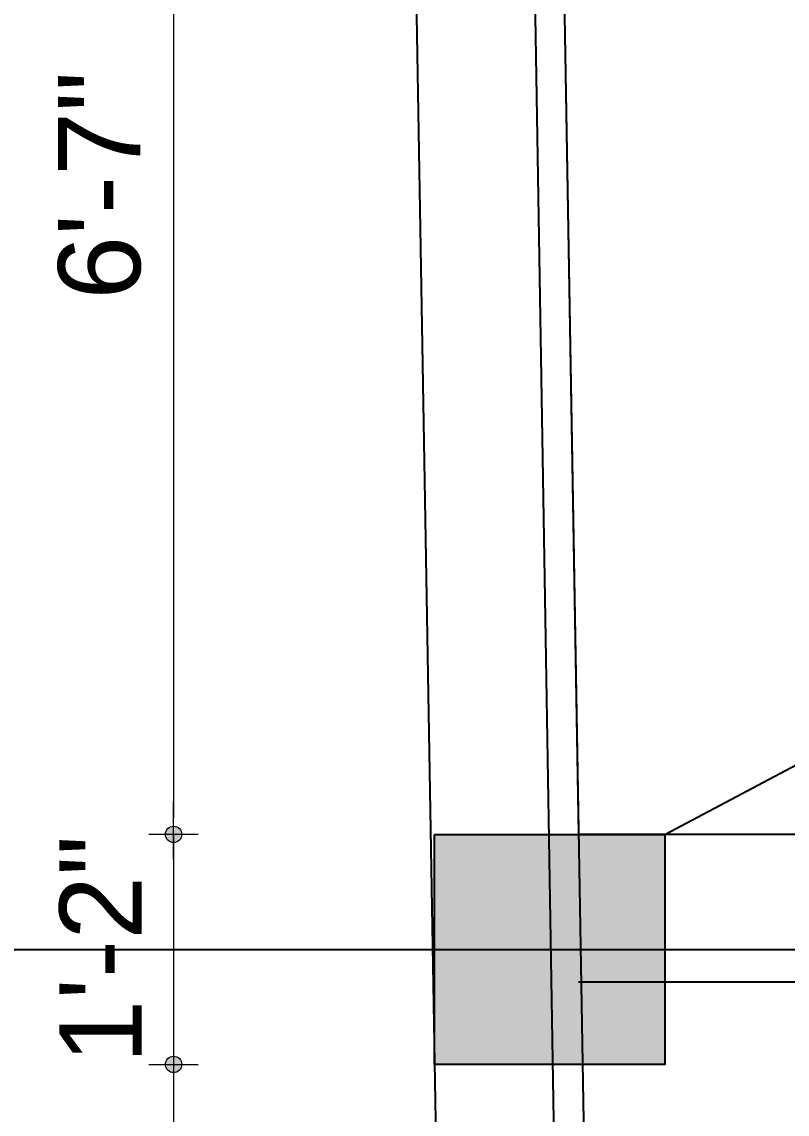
# Model space of a CAD drawing. Header units: inches. Extents: x -4597 to 93300, y -11124 to 5932.
# Drawn here: x 388 to 434.6, y -9795.1 to -9728.6 of the extents above; entities that cross this region are included whole.
import ezdxf

# ---------------------------------------------------------------- set-up
doc = ezdxf.new("R2010")
doc.units = ezdxf.units.IN
doc.header["$LTSCALE"] = 0.5
doc.header["$MEASUREMENT"] = 0
doc.header["$PDMODE"] = 66
doc.layers.add('hatch', color=9, linetype='Continuous', lineweight=0)
doc.layers.add('Toilet', color=7, linetype='Continuous', lineweight=25)
doc.styles.get("Standard").update_dxf_attribs({"font": 'arial.ttf'})
doc.dimstyles.new('S8', dxfattribs={"dimtxt": 5, "dimasz": 1, "dimexe": 6, "dimexo": 18, "dimgap": 1.9375, "dimtad": 1, "dimdec": 0, "dimzin": 3, "dimdsep": 46, "dimlunit": 4, "dimtxsty": 'Standard', "dimblk": 'dot 2', "dimcen": 12, "dimse1": 1, "dimse2": 1, "dimclrd": 1, "dimclre": 1, "dimclrt": 256, "dimadec": 0, "dimazin": 0, "dimtfac": 0.75, "dimtdec": 0, "dimtix": 1, "dimtmove": 1, "dimatfit": 3, "dimldrblk": 'DOT', "dimfxl": 1, "dimtolj": 1, "dimtzin": 0, "dimlwd": 9, "dimlwe": 9, "dimarcsym": 0})

# ---------------------------------------------------------------- blocks, each defined once
blk = doc.blocks.new('dot1')
at = {"layer": 'hatch'}
h = blk.add_hatch(color=256, dxfattribs=at)
edge = h.paths.add_edge_path()
edge.add_arc((0, 0), 1, 0, 360)
for p, q in [((0, 3), (0, -3)), ((3, 0), (-3, 0))]:
    blk.add_line(p, q, dxfattribs=at)
blk.add_circle((0, 0), 1, dxfattribs=at)
blk = doc.blocks.new('dot 2')
at = {"layer": 'hatch', "xscale": 0.5, "yscale": 0.5, "zscale": 0.5}
blk.add_blockref('dot1', (0, 0), dxfattribs=at)
blk = doc.blocks.new('*D163')
at = {"layer": 'Defpoints', "color": 0, "transparency": 16777216}
for p in [(411.559, -9649.426), (411.559, -9685.037), (713.708, -9778.037)]:
    blk.add_point(p, dxfattribs=at)
at = {"layer": 'Toilet', "color": 1, "lineweight": 9, "transparency": 16777216}
blk.add_line((712.708, -9649.426), (412.559, -9649.426), dxfattribs=at)
at = {"layer": 'Toilet', "color": 1, "lineweight": 9, "transparency": 16777216, "rotation": 180}
blk.add_blockref('dot 2', (411.559, -9649.426), dxfattribs=at)
at = {"layer": 'Toilet', "color": 1, "lineweight": 9, "transparency": 16777216}
blk.add_blockref('dot 2', (713.708, -9649.426), dxfattribs=at)
at = {"layer": 'Toilet', "transparency": 16777216, "insert": (562.633, -9644.936), "char_height": 5, "attachment_point": 5}
blk.add_mtext('\\A1;25\'-2"', dxfattribs=at)
blk = doc.blocks.new('_Dot')
at = {"color": 0, "linetype": 'ByBlock', "lineweight": -2}
blk.add_line((-0.5, 0), (-1, 0), dxfattribs=at)
at = {"color": 0, "linetype": 'ByBlock', "const_width": 0.5}
blk.add_lwpolyline([(-0.25, 0, 1), (0.25, 0, 1)], format="xyb", close=True, dxfattribs=at)
blk = doc.blocks.new('*D246')
at = {"layer": 'Defpoints', "color": 0, "transparency": 16777216}
for p in [(411.559, -9699.037), (397.284, -9778.037), (413.165, -9778.037)]:
    blk.add_point(p, dxfattribs=at)
at = {"layer": 'Toilet', "color": 1, "lineweight": 9, "transparency": 16777216}
blk.add_line((397.284, -9700.037), (397.284, -9777.037), dxfattribs=at)
for p, rotation in [((397.284, -9699.037), 90), ((397.284, -9778.037), 270)]:
    blk.add_blockref('dot 2', p, dxfattribs=dict(at, rotation=rotation))
at = {"layer": 'Toilet', "transparency": 16777216, "insert": (392.794, -9738.537), "char_height": 5, "attachment_point": 5, "rotation": 90}
blk.add_mtext('\\A1;6\'-7"', dxfattribs=at)
blk = doc.blocks.new('*D247')
at = {"layer": 'Defpoints', "color": 0, "transparency": 16777216}
for p in [(413.165, -9778.037), (397.284, -9792.037), (413.165, -9792.037)]:
    blk.add_point(p, dxfattribs=at)
at = {"layer": 'Toilet', "color": 1, "lineweight": 9, "transparency": 16777216}
for p, q in [((397.284, -9777.037), (397.284, -9776.037)), ((397.284, -9778.037), (397.284, -9792.037)), ((397.284, -9793.037), (397.284, -9794.037))]:
    blk.add_line(p, q, dxfattribs=at)
for p, rotation in [((397.284, -9778.037), 270), ((397.284, -9792.037), 90)]:
    blk.add_blockref('dot 2', p, dxfattribs=dict(at, rotation=rotation))
at = {"layer": 'Toilet', "transparency": 16777216, "insert": (392.836, -9785.037), "char_height": 5, "attachment_point": 5, "rotation": 90}
blk.add_mtext('\\A1;1\'-2"', dxfattribs=at)
blk = doc.blocks.new('*D248')
at = {"layer": 'Defpoints', "color": 0, "transparency": 16777216}
for p in [(413.165, -9792.037), (397.284, -9917.037), (415.565, -9917.037)]:
    blk.add_point(p, dxfattribs=at)
at = {"layer": 'Toilet', "color": 1, "lineweight": 9, "transparency": 16777216}
blk.add_line((397.284, -9793.037), (397.284, -9916.037), dxfattribs=at)
for p, rotation in [((397.284, -9792.037), 90), ((397.284, -9917.037), 270)]:
    blk.add_blockref('dot 2', p, dxfattribs=dict(at, rotation=rotation))
at = {"layer": 'Toilet', "transparency": 16777216, "insert": (392.794, -9854.537), "char_height": 5, "attachment_point": 5, "rotation": 90}
blk.add_mtext('\\A1;10\'-5"', dxfattribs=at)
blk = doc.blocks.new('*D256')
at = {"layer": 'Defpoints', "color": 0, "transparency": 16777216}
for p in [(384.893, -9692.037), (411.559, -9692.037), (413.165, -9785.037)]:
    blk.add_point(p, dxfattribs=at)
at = {"layer": 'Toilet', "color": 1, "lineweight": 9, "transparency": 16777216}
blk.add_line((384.893, -9784.037), (384.893, -9693.037), dxfattribs=at)
for p, rotation in [((384.893, -9692.037), 90), ((384.893, -9785.037), 270)]:
    blk.add_blockref('dot 2', p, dxfattribs=dict(at, rotation=rotation))
at = {"layer": 'Toilet', "transparency": 16777216, "insert": (380.403, -9738.537), "char_height": 5, "attachment_point": 5, "rotation": 90}
blk.add_mtext('\\A1;7\'-9"', dxfattribs=at)
blk = doc.blocks.new('*D165')
at = {"layer": 'Defpoints', "color": 0, "transparency": 16777216}
for p in [(373.13, -9685.037), (519.247, -9685.037), (683.612, -10166.739)]:
    blk.add_point(p, dxfattribs=at)
at = {"layer": 'Toilet', "color": 1, "lineweight": 9, "transparency": 16777216}
blk.add_line((373.13, -10165.739), (373.13, -9686.037), dxfattribs=at)
for p, rotation in [((373.13, -9685.037), 90), ((373.13, -10166.739), 270)]:
    blk.add_blockref('dot 2', p, dxfattribs=dict(at, rotation=rotation))
at = {"layer": 'Toilet', "transparency": 16777216, "insert": (368.64, -9925.888), "char_height": 5, "attachment_point": 5, "rotation": 90}
blk.add_mtext('\\A1;40\'-2"', dxfattribs=at)
blk = doc.blocks.new('*D278')
at = {"layer": 'Defpoints', "color": 0, "transparency": 16777216}
for p in [(384.893, -9785.037), (413.044, -9785.037), (415.444, -9924.037)]:
    blk.add_point(p, dxfattribs=at)
at = {"layer": 'Toilet', "color": 1, "lineweight": 9, "transparency": 16777216}
blk.add_line((384.893, -9923.037), (384.893, -9786.037), dxfattribs=at)
for p, rotation in [((384.893, -9785.037), 90), ((384.893, -9924.037), 270)]:
    blk.add_blockref('dot 2', p, dxfattribs=dict(at, rotation=rotation))
at = {"layer": 'Toilet', "transparency": 16777216, "insert": (380.445, -9854.537), "char_height": 5, "attachment_point": 5, "rotation": 90}
blk.add_mtext('\\A1;11\'-7"', dxfattribs=at)

msp = doc.modelspace()

# ---------------------------------------------------------------- hatches: boundary and pattern name
at = {"layer": 'Toilet'}
msp.add_hatch(color=1, dxfattribs=at).paths.add_polyline_path([(427.165, -9778.037), (413.165, -9778.037), (413.165, -9792.037), (427.165, -9792.037)])

# ---------------------------------------------------------------- linework, layer by layer
msp.add_line((417.82, -9640.569), (427.595, -10228.784))
for p, q in [((411.11, -9673.037), (417.753, -10057.781)), ((420.109, -9672.882), (426.752, -10057.626)), ((420.56, -9699.037), (421.924, -9778.037)), ((427.165, -9778.037), (575.924, -9699.037)), ((575.924, -9778.037), (421.924, -9778.037)), ((359.601, -9785.037), (788.952, -9785.037)), ((575.924, -9787.037), (421.924, -9787.037))]:
    msp.add_line(p, q, dxfattribs=at)
msp.add_lwpolyline([(413.165, -9778.037), (427.165, -9778.037), (427.165, -9792.037), (413.165, -9792.037)], close=True, dxfattribs=at)
msp.add_lwpolyline([(413.165, -9778.037), (427.165, -9778.037), (427.165, -9792.037), (413.165, -9792.037)], close=True, dxfattribs=at)

# ---------------------------------------------------------------- dimensions: what is measured, and where the dimension line sits
dim = msp.add_linear_dim(base=(411.559, -9649.426), p1=(713.708, -9778.037), p2=(411.559, -9685.037), dimstyle='S8', override={"dimfxl": 2, "dimfxlon": 1, "dimarcsym": 1}, dxfattribs=at)
dim.commit()
dim.dimension.update_dxf_attribs({"geometry": '*D163', "text_midpoint": (562.633, -9644.936)})
for base, p1, p2, picture, middle in [((373.13, -9685.037), (683.612, -10166.739), (519.247, -9685.037), '*D165', (368.64, -9925.888)), ((384.893, -9692.037), (413.165, -9785.037), (411.559, -9692.037), '*D256', (380.403, -9738.537)), ((397.284, -9778.037), (411.559, -9699.037), (413.165, -9778.037), '*D246', (392.794, -9738.537)), ((397.284, -9792.037), (413.165, -9778.037), (413.165, -9792.037), '*D247', (392.836, -9785.037)), ((384.893, -9785.037), (415.444, -9924.037), (413.044, -9785.037), '*D278', (380.445, -9854.537)), ((397.284, -9917.037), (413.165, -9792.037), (415.565, -9917.037), '*D248', (392.794, -9854.537))]:
    dim = msp.add_linear_dim(base=base, p1=p1, p2=p2, angle=90, dimstyle='S8', override={"dimfxl": 2, "dimfxlon": 1, "dimarcsym": 1}, dxfattribs=at)
    dim.commit()
    dim.dimension.update_dxf_attribs({"geometry": picture, "text_midpoint": middle})

doc.saveas('drawing.dxf')
